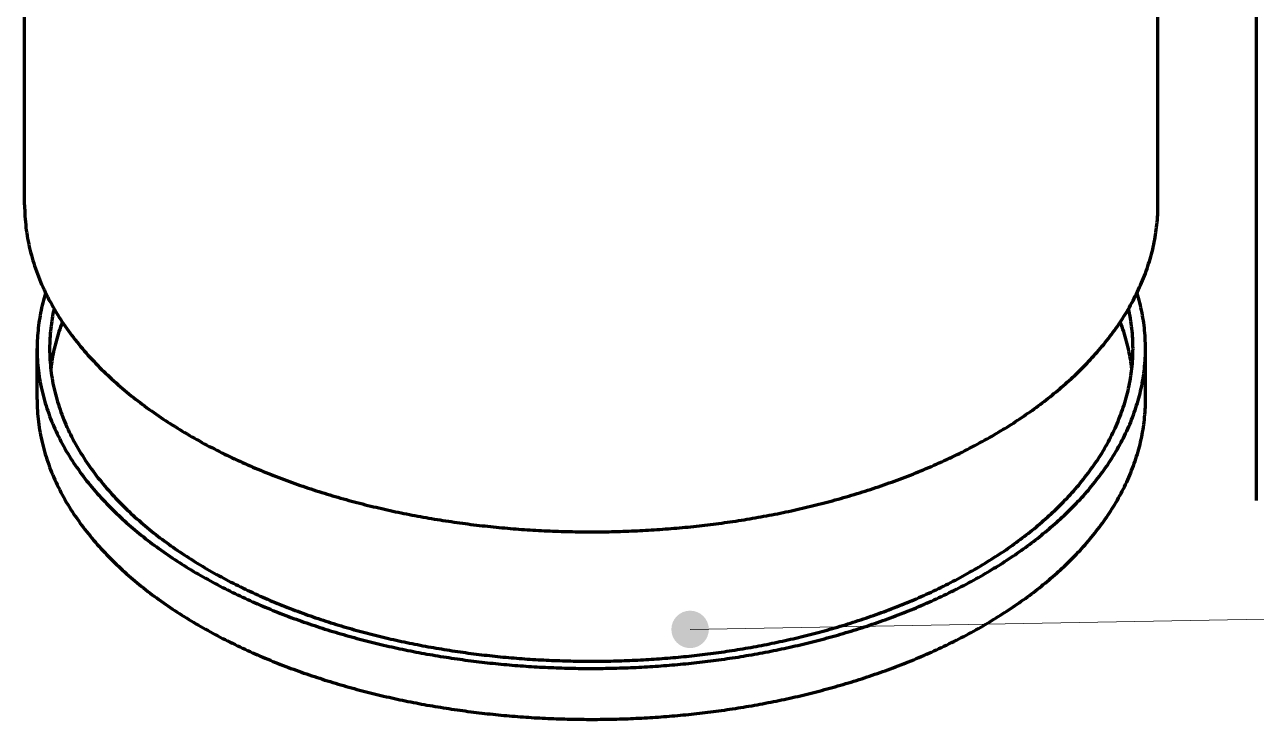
# Model space of a CAD drawing. Header units: millimetres. Extents: x 0 to 594, y 0 to 420.
# Drawn here: x 207.31 to 246.76, y 127.1 to 149.36 of the extents above; entities that cross this region are included whole.
import ezdxf

# ---------------------------------------------------------------- set-up
doc = ezdxf.new("R2010")
doc.units = ezdxf.units.MM
doc.layers.add('01-VISIBLE', color=7, linetype='CONTINUOUS', lineweight=70)
doc.layers.add('08-FINA', color=5, linetype='CONTINUOUS', lineweight=18)

msp = doc.modelspace()

# ---------------------------------------------------------------- hatches: boundary and pattern name
at = {"layer": '08-FINA'}
h = msp.add_hatch(color=7, dxfattribs=at)
h.dxf.hatch_style = 1
edge = h.paths.add_edge_path()
edge.add_arc((228.627, 129.981), 0.6, 0, 360)

# ---------------------------------------------------------------- linework, layer by layer
at = {"layer": '01-VISIBLE'}
for p, q in [((243.613, 143.586), (243.613, 222.306)), ((246.764, 134.108), (246.764, 220.15)), ((207.313, 143.586), (207.313, 159.26)), ((207.713, 137.346), (207.713, 138.979)), ((243.213, 137.346), (243.213, 138.979))]:
    msp.add_line(p, q, dxfattribs=at)
for points in [[(207.313, 143.586), (207.313, 143.496), (207.315, 143.405), (207.319, 143.315), (207.323, 143.224), (207.33, 143.134), (207.337, 143.044), (207.346, 142.953), (207.356, 142.863), (207.367, 142.774), (207.38, 142.684), (207.394, 142.594), (207.409, 142.505), (207.426, 142.416), (207.444, 142.327), (207.463, 142.239), (207.484, 142.151), (207.505, 142.063), (207.528, 141.975), (207.553, 141.888), (207.578, 141.801), (207.605, 141.714), (207.632, 141.628), (207.661, 141.542), (207.691, 141.457), (207.723, 141.372), (207.755, 141.287), (207.788, 141.203), (207.823, 141.119), (207.858, 141.036), (207.895, 140.953), (207.933, 140.871), (207.971, 140.789), (208.011, 140.707), (208.052, 140.626), (208.093, 140.546), (208.136, 140.466), (208.179, 140.387), (208.224, 140.308), (208.269, 140.229), (208.315, 140.151), (208.363, 140.074), (208.41, 139.997), (208.459, 139.921), (208.509, 139.845), (208.559, 139.77), (208.61, 139.695), (208.662, 139.621), (208.715, 139.547), (208.769, 139.474), (208.823, 139.401), (208.878, 139.329), (208.933, 139.258), (208.99, 139.187), (209.047, 139.117), (209.104, 139.047), (209.162, 138.977), (209.221, 138.908), (209.281, 138.84), (209.341, 138.772), (209.402, 138.705), (209.463, 138.639), (209.525, 138.572), (209.587, 138.507), (209.65, 138.442), (209.714, 138.377), (209.778, 138.313), (209.843, 138.25), (209.908, 138.187), (209.973, 138.124), (210.039, 138.062), (210.106, 138.001), (210.173, 137.94), (210.24, 137.879), (210.308, 137.819), (210.377, 137.76), (210.445, 137.701), (210.515, 137.643), (210.584, 137.585), (210.654, 137.527), (210.725, 137.47), (210.795, 137.414), (210.867, 137.358), (210.938, 137.302), (211.01, 137.247), (211.082, 137.193), (211.155, 137.139), (211.228, 137.085), (211.301, 137.032), (211.375, 136.979), (211.449, 136.927), (211.523, 136.875), (211.598, 136.824), (211.673, 136.773), (211.748, 136.722), (211.824, 136.672), (211.9, 136.623), (211.976, 136.574), (212.052, 136.525), (212.129, 136.477), (212.206, 136.429), (212.283, 136.382), (212.36, 136.335), (212.438, 136.288), (212.516, 136.242), (212.594, 136.196), (212.673, 136.151), (212.751, 136.106), (212.83, 136.062), (212.909, 136.018), (212.989, 135.974), (213.068, 135.931), (213.148, 135.888), (213.228, 135.846), (213.308, 135.804), (213.389, 135.762), (213.47, 135.721), (213.55, 135.68), (213.631, 135.64), (213.713, 135.6), (213.794, 135.56), (213.876, 135.521), (213.957, 135.482), (214.039, 135.443), (214.122, 135.405), (214.204, 135.367), (214.286, 135.33), (214.369, 135.293), (214.452, 135.256), (214.535, 135.22), (214.618, 135.184), (214.701, 135.148), (214.785, 135.113), (214.868, 135.078), (214.952, 135.043), (215.036, 135.009), (215.12, 134.975), (215.204, 134.942), (215.288, 134.909), (215.373, 134.876), (215.457, 134.843), (215.542, 134.811), (215.627, 134.779), (215.712, 134.748), (215.797, 134.717), (215.882, 134.686), (215.967, 134.656), (216.053, 134.626), (216.138, 134.596), (216.224, 134.566), (216.31, 134.537), (216.396, 134.509), (216.482, 134.48), (216.568, 134.452), (216.654, 134.424), (216.74, 134.397), (216.827, 134.37), (216.913, 134.343), (217, 134.316), (217.086, 134.29), (217.173, 134.264), (217.26, 134.238), (217.347, 134.213), (217.434, 134.188), (217.521, 134.164), (217.609, 134.139), (217.696, 134.115), (217.783, 134.091), (217.871, 134.068), (217.958, 134.045), (218.046, 134.022), (218.134, 134), (218.222, 133.977), (218.309, 133.955), (218.397, 133.934), (218.485, 133.913), (218.574, 133.892), (218.662, 133.871), (218.75, 133.85), (218.838, 133.83), (218.927, 133.81), (219.015, 133.791), (219.104, 133.772), (219.192, 133.753), (219.281, 133.734), (219.369, 133.715), (219.458, 133.697), (219.547, 133.68), (219.636, 133.662), (219.725, 133.645), (219.814, 133.628), (219.903, 133.611), (219.992, 133.595), (220.081, 133.579), (220.17, 133.563), (220.259, 133.547), (220.349, 133.532), (220.438, 133.517), (220.527, 133.502), (220.617, 133.488), (220.706, 133.474), (220.796, 133.46), (220.885, 133.446), (220.975, 133.433), (221.065, 133.42), (221.154, 133.407), (221.244, 133.394), (221.334, 133.382), (221.423, 133.37), (221.513, 133.358), (221.603, 133.347), (221.693, 133.336), (221.783, 133.325), (221.873, 133.314), (221.963, 133.304), (222.053, 133.294), (222.143, 133.284), (222.233, 133.275), (222.323, 133.265), (222.413, 133.256), (222.503, 133.248), (222.594, 133.239), (222.684, 133.231), (222.774, 133.223), (222.864, 133.215), (222.955, 133.208), (223.045, 133.201), (223.135, 133.194), (223.225, 133.187), (223.316, 133.181), (223.406, 133.175), (223.497, 133.169), (223.587, 133.163), (223.677, 133.158), (223.768, 133.153), (223.858, 133.148), (223.949, 133.144), (224.039, 133.14), (224.13, 133.136), (224.22, 133.132), (224.311, 133.128), (224.401, 133.125), (224.492, 133.122), (224.582, 133.12), (224.673, 133.117), (224.763, 133.115), (224.854, 133.113), (224.945, 133.112), (225.035, 133.11), (225.126, 133.109), (225.216, 133.108), (225.307, 133.108), (225.397, 133.107), (225.488, 133.107), (225.579, 133.108), (225.669, 133.108), (225.76, 133.109), (225.85, 133.11), (225.941, 133.111), (226.031, 133.112), (226.122, 133.114), (226.213, 133.116), (226.303, 133.119), (226.394, 133.121), (226.484, 133.124), (226.575, 133.127), (226.665, 133.13), (226.756, 133.134), (226.846, 133.138), (226.937, 133.142), (227.027, 133.146), (227.118, 133.151), (227.208, 133.156), (227.298, 133.161), (227.389, 133.167), (227.479, 133.172), (227.57, 133.178), (227.66, 133.184), (227.75, 133.191), (227.841, 133.198), (227.931, 133.205), (228.021, 133.212), (228.112, 133.22), (228.202, 133.227), (228.292, 133.235), (228.382, 133.244), (228.472, 133.252), (228.563, 133.261), (228.653, 133.27), (228.743, 133.28), (228.833, 133.29), (228.923, 133.3), (229.013, 133.31), (229.103, 133.32), (229.193, 133.331), (229.283, 133.342), (229.372, 133.353), (229.462, 133.365), (229.552, 133.377), (229.642, 133.389), (229.732, 133.401), (229.821, 133.414), (229.911, 133.427), (230.001, 133.44), (230.09, 133.454), (230.18, 133.467), (230.269, 133.481), (230.359, 133.496), (230.448, 133.51), (230.537, 133.525), (230.627, 133.54), (230.716, 133.556), (230.805, 133.572), (230.894, 133.588), (230.983, 133.604), (231.072, 133.62), (231.161, 133.637), (231.25, 133.654), (231.339, 133.672), (231.428, 133.689), (231.517, 133.707), (231.605, 133.726), (231.694, 133.744), (231.783, 133.763), (231.871, 133.782), (231.96, 133.802), (232.048, 133.821), (232.136, 133.841), (232.225, 133.862), (232.313, 133.882), (232.401, 133.903), (232.489, 133.924), (232.577, 133.946), (232.665, 133.968), (232.753, 133.99), (232.841, 134.012), (232.928, 134.035), (233.016, 134.058), (233.103, 134.081), (233.191, 134.105), (233.278, 134.129), (233.366, 134.153), (233.453, 134.177), (233.54, 134.202), (233.627, 134.227), (233.714, 134.253), (233.801, 134.279), (233.887, 134.305), (233.974, 134.331), (234.061, 134.358), (234.147, 134.385), (234.233, 134.412), (234.32, 134.44), (234.406, 134.468), (234.492, 134.496), (234.578, 134.525), (234.664, 134.554), (234.749, 134.583), (234.835, 134.613), (234.92, 134.642), (235.006, 134.673), (235.091, 134.703), (235.176, 134.734), (235.261, 134.766), (235.346, 134.797), (235.431, 134.829), (235.515, 134.861), (235.6, 134.894), (235.684, 134.927), (235.768, 134.96), (235.853, 134.994), (235.936, 135.028), (236.02, 135.063), (236.104, 135.097), (236.187, 135.132), (236.271, 135.168), (236.354, 135.204), (236.437, 135.24), (236.52, 135.276), (236.603, 135.313), (236.685, 135.351), (236.768, 135.388), (236.85, 135.426), (236.932, 135.465), (237.014, 135.503), (237.095, 135.543), (237.177, 135.582), (237.258, 135.622), (237.339, 135.662), (237.42, 135.703), (237.501, 135.744), (237.581, 135.785), (237.662, 135.827), (237.742, 135.87), (237.822, 135.912), (237.901, 135.955), (237.981, 135.999), (238.06, 136.043), (238.139, 136.087), (238.218, 136.131), (238.297, 136.177)], [(238.297, 136.177), (238.366, 136.217), (238.435, 136.257), (238.504, 136.298), (238.573, 136.34), (238.642, 136.381), (238.71, 136.423), (238.778, 136.466), (238.846, 136.508), (238.914, 136.551), (238.982, 136.594), (239.049, 136.638), (239.116, 136.682), (239.183, 136.726), (239.25, 136.771), (239.316, 136.816), (239.382, 136.862), (239.448, 136.907), (239.514, 136.953), (239.579, 137), (239.645, 137.047), (239.709, 137.094), (239.774, 137.141), (239.838, 137.189), (239.903, 137.238), (239.966, 137.286), (240.03, 137.335), (240.093, 137.385), (240.156, 137.435), (240.219, 137.485), (240.281, 137.535), (240.343, 137.586), (240.405, 137.638), (240.466, 137.689), (240.527, 137.741), (240.588, 137.794), (240.648, 137.847), (240.708, 137.9), (240.768, 137.954), (240.827, 138.008), (240.886, 138.062), (240.945, 138.117), (241.003, 138.173), (241.061, 138.228), (241.118, 138.284), (241.175, 138.341), (241.232, 138.398), (241.288, 138.455), (241.344, 138.513), (241.399, 138.571), (241.454, 138.63), (241.508, 138.688), (241.562, 138.748), (241.616, 138.808), (241.669, 138.868), (241.721, 138.929), (241.773, 138.99), (241.825, 139.051), (241.876, 139.113), (241.926, 139.175), (241.976, 139.238), (242.026, 139.301), (242.075, 139.365), (242.123, 139.429), (242.171, 139.494), (242.218, 139.558), (242.265, 139.624), (242.311, 139.689), (242.356, 139.756), (242.401, 139.822), (242.445, 139.889), (242.489, 139.957), (242.532, 140.024), (242.574, 140.093), (242.616, 140.161), (242.657, 140.23), (242.697, 140.3), (242.736, 140.37), (242.775, 140.44), (242.813, 140.511), (242.85, 140.582), (242.887, 140.653), (242.923, 140.725), (242.958, 140.797), (242.992, 140.87), (243.026, 140.943), (243.058, 141.016), (243.09, 141.09), (243.121, 141.164), (243.151, 141.238), (243.18, 141.313), (243.209, 141.388), (243.236, 141.463), (243.263, 141.539), (243.289, 141.615), (243.313, 141.691), (243.337, 141.768), (243.36, 141.845), (243.382, 141.922), (243.403, 141.999), (243.423, 142.077), (243.443, 142.155), (243.461, 142.233), (243.478, 142.312), (243.494, 142.39), (243.509, 142.469), (243.523, 142.548), (243.536, 142.627), (243.549, 142.707), (243.56, 142.786), (243.57, 142.866), (243.579, 142.945), (243.587, 143.025), (243.593, 143.105), (243.599, 143.185), (243.604, 143.265), (243.608, 143.346), (243.61, 143.426), (243.612, 143.506), (243.613, 143.586)], [(207.984, 140.763), (207.96, 140.684), (207.938, 140.605), (207.916, 140.525), (207.895, 140.446), (207.876, 140.366), (207.858, 140.285), (207.84, 140.205), (207.824, 140.124), (207.809, 140.043), (207.795, 139.962), (207.782, 139.881), (207.77, 139.799), (207.759, 139.718), (207.749, 139.636), (207.741, 139.554), (207.733, 139.472), (207.727, 139.39), (207.722, 139.308), (207.718, 139.226), (207.715, 139.143), (207.713, 139.061), (207.713, 138.979)], [(243.213, 138.979), (243.212, 139.061), (243.21, 139.143), (243.207, 139.226), (243.203, 139.308), (243.198, 139.39), (243.192, 139.472), (243.185, 139.554), (243.176, 139.636), (243.166, 139.718), (243.156, 139.799), (243.144, 139.881), (243.131, 139.962), (243.117, 140.043), (243.101, 140.124), (243.085, 140.205), (243.068, 140.285), (243.049, 140.366), (243.03, 140.446), (243.009, 140.525), (242.988, 140.605), (242.965, 140.684), (242.941, 140.763)], [(208.254, 140.255), (208.237, 140.177), (208.221, 140.098), (208.206, 140.019), (208.193, 139.939), (208.18, 139.86), (208.168, 139.78), (208.158, 139.701), (208.148, 139.621), (208.14, 139.541), (208.133, 139.461), (208.127, 139.38), (208.122, 139.3), (208.118, 139.22), (208.115, 139.139), (208.113, 139.059), (208.113, 138.979)], [(242.813, 138.979), (242.812, 139.059), (242.81, 139.139), (242.808, 139.22), (242.804, 139.3), (242.799, 139.38), (242.793, 139.461), (242.785, 139.541), (242.777, 139.621), (242.767, 139.701), (242.757, 139.78), (242.745, 139.86), (242.733, 139.939), (242.719, 140.019), (242.704, 140.098), (242.688, 140.177), (242.671, 140.255)], [(208.52, 139.829), (208.491, 139.752), (208.463, 139.675), (208.436, 139.598), (208.411, 139.521), (208.386, 139.443), (208.362, 139.365), (208.339, 139.286), (208.318, 139.207), (208.297, 139.128), (208.277, 139.049), (208.259, 138.97), (208.241, 138.89), (208.225, 138.81), (208.21, 138.729), (208.195, 138.649), (208.182, 138.568), (208.17, 138.487), (208.159, 138.406), (208.15, 138.325)], [(242.776, 138.325), (242.766, 138.406), (242.755, 138.487), (242.743, 138.568), (242.73, 138.649), (242.716, 138.729), (242.7, 138.81), (242.684, 138.89), (242.666, 138.97), (242.648, 139.049), (242.628, 139.128), (242.608, 139.207), (242.586, 139.286), (242.563, 139.365), (242.539, 139.443), (242.515, 139.521), (242.489, 139.598), (242.462, 139.675), (242.434, 139.752), (242.406, 139.829)], [(207.713, 138.979), (207.713, 138.89), (207.715, 138.801), (207.719, 138.713), (207.723, 138.624), (207.729, 138.536), (207.736, 138.448), (207.745, 138.36), (207.755, 138.272), (207.766, 138.184), (207.779, 138.096), (207.792, 138.009), (207.807, 137.921), (207.824, 137.834), (207.841, 137.747), (207.86, 137.661), (207.88, 137.574), (207.901, 137.488), (207.924, 137.403), (207.947, 137.317), (207.972, 137.232), (207.998, 137.148), (208.025, 137.063), (208.054, 136.979), (208.083, 136.896), (208.114, 136.813), (208.145, 136.73), (208.178, 136.648), (208.212, 136.566), (208.246, 136.484), (208.282, 136.403), (208.319, 136.323), (208.357, 136.243), (208.396, 136.163), (208.435, 136.084), (208.476, 136.005), (208.518, 135.927), (208.56, 135.849), (208.604, 135.772), (208.648, 135.695), (208.693, 135.619), (208.739, 135.544), (208.786, 135.468), (208.834, 135.394), (208.882, 135.32), (208.932, 135.246), (208.982, 135.173), (209.033, 135.1), (209.084, 135.028), (209.136, 134.957), (209.189, 134.886), (209.243, 134.816), (209.298, 134.746), (209.353, 134.676), (209.408, 134.607), (209.465, 134.539), (209.522, 134.471), (209.579, 134.404), (209.638, 134.337), (209.696, 134.271), (209.756, 134.205), (209.816, 134.14), (209.876, 134.075), (209.937, 134.011), (209.999, 133.947), (210.061, 133.884), (210.124, 133.822), (210.187, 133.76), (210.25, 133.698), (210.315, 133.637), (210.379, 133.576), (210.444, 133.516), (210.51, 133.457), (210.576, 133.397), (210.642, 133.339), (210.709, 133.281), (210.776, 133.223), (210.844, 133.166), (210.912, 133.109), (210.981, 133.053), (211.049, 132.997), (211.119, 132.942), (211.188, 132.887), (211.258, 132.833), (211.329, 132.779), (211.399, 132.726), (211.47, 132.673), (211.542, 132.621), (211.613, 132.569), (211.686, 132.517), (211.758, 132.466), (211.831, 132.415), (211.904, 132.365), (211.977, 132.315), (212.05, 132.266), (212.124, 132.217), (212.198, 132.169), (212.273, 132.121), (212.348, 132.073), (212.423, 132.026), (212.498, 131.979), (212.573, 131.933), (212.649, 131.887), (212.725, 131.841), (212.801, 131.796), (212.878, 131.752), (212.955, 131.707), (213.031, 131.664), (213.109, 131.62), (213.186, 131.577), (213.264, 131.534), (213.342, 131.492), (213.42, 131.45), (213.498, 131.409), (213.576, 131.368), (213.655, 131.327), (213.734, 131.287), (213.813, 131.247), (213.892, 131.207), (213.972, 131.168), (214.051, 131.129), (214.131, 131.091), (214.211, 131.053), (214.291, 131.015), (214.372, 130.978), (214.452, 130.941), (214.533, 130.904), (214.613, 130.868), (214.694, 130.832), (214.776, 130.796), (214.857, 130.761), (214.938, 130.726), (215.02, 130.692), (215.102, 130.658), (215.184, 130.624), (215.266, 130.59), (215.348, 130.557), (215.43, 130.525), (215.513, 130.492), (215.595, 130.46), (215.678, 130.428), (215.761, 130.397), (215.844, 130.366), (215.927, 130.335), (216.01, 130.305), (216.093, 130.275), (216.177, 130.245), (216.26, 130.215), (216.344, 130.186), (216.428, 130.158), (216.511, 130.129), (216.595, 130.101), (216.68, 130.073), (216.764, 130.046), (216.848, 130.018), (216.932, 129.992), (217.017, 129.965), (217.102, 129.939), (217.186, 129.913), (217.271, 129.887), (217.356, 129.862), (217.441, 129.837), (217.526, 129.812), (217.611, 129.788), (217.696, 129.764), (217.782, 129.74), (217.867, 129.716), (217.953, 129.693), (218.038, 129.67), (218.124, 129.648), (218.209, 129.625), (218.295, 129.603), (218.381, 129.581), (218.467, 129.56), (218.553, 129.539), (218.639, 129.518), (218.725, 129.497), (218.812, 129.477), (218.898, 129.457), (218.984, 129.438), (219.071, 129.418), (219.157, 129.399), (219.244, 129.38), (219.33, 129.362), (219.417, 129.343), (219.504, 129.325), (219.591, 129.308), (219.677, 129.29), (219.764, 129.273), (219.851, 129.256), (219.938, 129.24), (220.025, 129.223), (220.112, 129.207), (220.2, 129.191), (220.287, 129.176), (220.374, 129.161), (220.461, 129.146), (220.549, 129.131), (220.636, 129.117), (220.724, 129.103), (220.811, 129.089), (220.899, 129.075), (220.986, 129.062), (221.074, 129.049), (221.161, 129.036), (221.249, 129.023), (221.337, 129.011), (221.425, 128.999), (221.512, 128.988), (221.6, 128.976), (221.688, 128.965), (221.776, 128.954), (221.864, 128.943), (221.952, 128.933), (222.04, 128.923), (222.128, 128.913), (222.216, 128.903), (222.304, 128.894), (222.392, 128.885), (222.48, 128.876), (222.569, 128.868), (222.657, 128.859), (222.745, 128.851), (222.833, 128.844), (222.922, 128.836), (223.01, 128.829), (223.098, 128.822), (223.186, 128.815), (223.275, 128.809), (223.363, 128.803), (223.452, 128.797), (223.54, 128.791), (223.628, 128.785), (223.717, 128.78), (223.805, 128.775), (223.894, 128.771), (223.982, 128.766), (224.071, 128.762), (224.159, 128.758), (224.248, 128.755), (224.336, 128.751), (224.425, 128.748), (224.513, 128.745), (224.602, 128.743), (224.69, 128.74), (224.779, 128.738), (224.867, 128.736), (224.956, 128.735), (225.045, 128.733), (225.133, 128.732), (225.222, 128.732), (225.31, 128.731), (225.399, 128.731), (225.487, 128.731), (225.576, 128.731), (225.665, 128.731), (225.753, 128.732), (225.842, 128.733), (225.93, 128.734), (226.019, 128.736), (226.107, 128.737), (226.196, 128.739), (226.285, 128.742), (226.373, 128.744), (226.462, 128.747), (226.55, 128.75), (226.639, 128.753), (226.727, 128.757), (226.816, 128.76), (226.904, 128.764), (226.993, 128.769), (227.081, 128.773), (227.17, 128.778), (227.258, 128.783), (227.346, 128.788), (227.435, 128.794), (227.523, 128.8), (227.612, 128.806), (227.7, 128.812), (227.788, 128.819), (227.877, 128.826), (227.965, 128.833), (228.053, 128.84), (228.141, 128.848), (228.23, 128.856), (228.318, 128.864), (228.406, 128.872), (228.494, 128.881), (228.582, 128.89), (228.67, 128.899), (228.758, 128.909), (228.847, 128.919), (228.935, 128.929), (229.023, 128.939), (229.11, 128.949), (229.198, 128.96), (229.286, 128.971), (229.374, 128.983), (229.462, 128.994), (229.55, 129.006), (229.637, 129.018), (229.725, 129.03), (229.813, 129.043), (229.901, 129.056), (229.988, 129.069), (230.076, 129.083), (230.163, 129.096), (230.251, 129.11), (230.338, 129.125), (230.425, 129.139), (230.513, 129.154), (230.6, 129.169), (230.687, 129.185), (230.774, 129.2), (230.862, 129.216), (230.949, 129.232), (231.036, 129.249), (231.123, 129.266), (231.21, 129.283), (231.297, 129.3), (231.383, 129.317), (231.47, 129.335), (231.557, 129.354), (231.643, 129.372), (231.73, 129.391), (231.817, 129.41), (231.903, 129.429), (231.989, 129.449), (232.076, 129.468), (232.162, 129.489), (232.248, 129.509), (232.334, 129.53), (232.42, 129.551), (232.506, 129.572), (232.592, 129.594), (232.678, 129.615), (232.764, 129.638), (232.849, 129.66), (232.935, 129.683), (233.021, 129.706), (233.106, 129.729), (233.191, 129.753), (233.277, 129.777), (233.362, 129.801), (233.447, 129.826), (233.532, 129.851), (233.617, 129.876), (233.702, 129.901), (233.786, 129.927), (233.871, 129.953), (233.956, 129.98), (234.04, 130.007), (234.124, 130.034), (234.209, 130.061), (234.293, 130.089), (234.377, 130.117), (234.461, 130.145), (234.545, 130.174), (234.628, 130.203), (234.712, 130.232), (234.795, 130.261), (234.879, 130.291), (234.962, 130.322), (235.045, 130.352), (235.128, 130.383), (235.211, 130.414), (235.294, 130.446), (235.376, 130.478), (235.459, 130.51), (235.541, 130.543), (235.624, 130.576), (235.706, 130.609), (235.788, 130.643), (235.869, 130.677), (235.951, 130.711), (236.033, 130.746), (236.114, 130.781), (236.195, 130.816), (236.276, 130.852), (236.357, 130.888), (236.438, 130.924), (236.518, 130.961), (236.599, 130.998), (236.679, 131.036), (236.759, 131.074), (236.839, 131.112), (236.919, 131.151), (236.998, 131.19), (237.077, 131.229), (237.157, 131.269), (237.236, 131.309), (237.314, 131.35), (237.393, 131.391), (237.471, 131.432), (237.549, 131.474), (237.627, 131.516), (237.705, 131.558), (237.783, 131.601), (237.86, 131.644), (237.937, 131.688), (238.014, 131.732)], [(208.113, 138.979), (208.113, 138.892), (208.115, 138.805), (208.118, 138.719), (208.123, 138.632), (208.129, 138.546), (208.136, 138.46), (208.144, 138.374), (208.154, 138.288), (208.165, 138.202), (208.177, 138.116), (208.191, 138.03), (208.205, 137.945), (208.221, 137.86), (208.238, 137.775), (208.257, 137.69), (208.276, 137.606), (208.297, 137.522), (208.319, 137.438), (208.342, 137.355), (208.366, 137.272), (208.392, 137.189), (208.418, 137.107), (208.446, 137.025), (208.475, 136.943), (208.505, 136.862), (208.535, 136.781), (208.567, 136.7), (208.6, 136.62), (208.634, 136.541), (208.669, 136.461), (208.705, 136.383), (208.742, 136.304), (208.78, 136.226), (208.819, 136.149), (208.859, 136.072), (208.9, 135.996), (208.941, 135.92), (208.984, 135.844), (209.027, 135.769), (209.071, 135.695), (209.116, 135.621), (209.162, 135.548), (209.209, 135.475), (209.256, 135.402), (209.304, 135.33), (209.353, 135.259), (209.403, 135.188), (209.453, 135.117), (209.504, 135.048), (209.556, 134.978), (209.609, 134.909), (209.662, 134.841), (209.716, 134.773), (209.77, 134.706), (209.825, 134.639), (209.881, 134.573), (209.937, 134.507), (209.994, 134.442), (210.052, 134.377), (210.11, 134.313), (210.168, 134.249), (210.227, 134.186), (210.287, 134.123), (210.347, 134.061), (210.408, 133.999), (210.469, 133.938), (210.531, 133.877), (210.593, 133.817), (210.656, 133.757), (210.719, 133.698), (210.783, 133.639), (210.847, 133.581), (210.911, 133.523), (210.976, 133.466), (211.042, 133.409), (211.107, 133.353), (211.173, 133.297), (211.24, 133.242), (211.307, 133.187), (211.374, 133.132), (211.442, 133.078), (211.51, 133.025), (211.578, 132.972), (211.647, 132.919), (211.716, 132.867), (211.786, 132.815), (211.855, 132.764), (211.926, 132.713), (211.996, 132.663), (212.067, 132.613), (212.138, 132.563), (212.209, 132.514), (212.281, 132.465), (212.353, 132.417), (212.425, 132.369), (212.497, 132.322), (212.57, 132.275), (212.643, 132.229), (212.716, 132.183), (212.79, 132.137), (212.864, 132.092), (212.938, 132.047), (213.012, 132.002), (213.087, 131.958), (213.161, 131.915), (213.236, 131.871), (213.312, 131.828), (213.387, 131.786), (213.463, 131.744), (213.539, 131.702), (213.615, 131.661), (213.691, 131.62), (213.767, 131.579), (213.844, 131.539), (213.921, 131.499), (213.998, 131.46), (214.075, 131.421), (214.153, 131.382), (214.231, 131.344), (214.308, 131.306), (214.386, 131.268), (214.465, 131.231), (214.543, 131.194), (214.621, 131.158), (214.7, 131.122), (214.779, 131.086), (214.858, 131.05), (214.937, 131.015), (215.016, 130.981), (215.096, 130.946), (215.176, 130.912), (215.255, 130.878), (215.335, 130.845), (215.415, 130.812), (215.495, 130.779), (215.576, 130.747), (215.656, 130.715), (215.737, 130.683), (215.817, 130.652), (215.898, 130.621), (215.979, 130.59), (216.06, 130.56), (216.142, 130.53), (216.223, 130.5), (216.304, 130.471), (216.386, 130.442), (216.468, 130.413), (216.549, 130.384), (216.631, 130.356), (216.713, 130.329), (216.795, 130.301), (216.877, 130.274), (216.96, 130.247), (217.042, 130.22), (217.125, 130.194), (217.207, 130.168), (217.29, 130.142), (217.373, 130.117), (217.456, 130.092), (217.539, 130.067), (217.622, 130.043), (217.705, 130.019), (217.788, 129.995), (217.871, 129.971), (217.955, 129.948), (218.038, 129.925), (218.122, 129.902), (218.205, 129.88), (218.289, 129.858), (218.373, 129.836), (218.457, 129.814), (218.541, 129.793), (218.625, 129.772), (218.709, 129.752), (218.793, 129.731), (218.877, 129.711), (218.962, 129.691), (219.046, 129.672), (219.13, 129.653), (219.215, 129.634), (219.299, 129.615), (219.384, 129.596), (219.469, 129.578), (219.553, 129.56), (219.638, 129.543), (219.723, 129.526), (219.808, 129.509), (219.893, 129.492), (219.978, 129.475), (220.063, 129.459), (220.148, 129.443), (220.233, 129.427), (220.318, 129.412), (220.403, 129.397), (220.489, 129.382), (220.574, 129.367), (220.66, 129.353), (220.745, 129.339), (220.83, 129.325), (220.916, 129.312), (221.002, 129.298), (221.087, 129.285), (221.173, 129.273), (221.258, 129.26), (221.344, 129.248), (221.43, 129.236), (221.516, 129.224), (221.602, 129.213), (221.687, 129.202), (221.773, 129.191), (221.859, 129.18), (221.945, 129.17), (222.031, 129.159), (222.117, 129.15), (222.203, 129.14), (222.289, 129.13), (222.375, 129.121), (222.462, 129.113), (222.548, 129.104), (222.634, 129.096), (222.72, 129.087), (222.806, 129.08), (222.893, 129.072), (222.979, 129.065), (223.065, 129.058), (223.151, 129.051), (223.238, 129.044), (223.324, 129.038), (223.41, 129.032), (223.497, 129.026), (223.583, 129.02), (223.67, 129.015), (223.756, 129.01), (223.843, 129.005), (223.929, 129.001), (224.016, 128.996), (224.102, 128.992), (224.188, 128.989), (224.275, 128.985), (224.362, 128.982), (224.448, 128.979), (224.535, 128.976), (224.621, 128.973), (224.708, 128.971), (224.794, 128.969), (224.881, 128.967), (224.967, 128.966), (225.054, 128.964), (225.141, 128.963), (225.227, 128.962), (225.314, 128.962), (225.4, 128.962), (225.487, 128.962), (225.573, 128.962), (225.66, 128.962), (225.747, 128.963), (225.833, 128.964), (225.92, 128.965), (226.006, 128.966), (226.093, 128.968), (226.179, 128.97), (226.266, 128.972), (226.353, 128.975), (226.439, 128.977), (226.526, 128.98), (226.612, 128.984), (226.699, 128.987), (226.785, 128.991), (226.872, 128.995), (226.958, 128.999), (227.045, 129.003), (227.131, 129.008), (227.218, 129.013), (227.304, 129.018), (227.39, 129.024), (227.477, 129.029), (227.563, 129.035), (227.65, 129.041), (227.736, 129.048), (227.822, 129.055), (227.909, 129.062), (227.995, 129.069), (228.081, 129.076), (228.167, 129.084), (228.254, 129.092), (228.34, 129.1), (228.426, 129.109), (228.512, 129.117), (228.598, 129.126), (228.684, 129.136), (228.77, 129.145), (228.856, 129.155), (228.942, 129.165), (229.028, 129.175), (229.114, 129.186), (229.2, 129.197), (229.286, 129.208), (229.372, 129.219), (229.458, 129.231), (229.543, 129.243), (229.629, 129.255), (229.715, 129.267), (229.8, 129.28), (229.886, 129.293), (229.972, 129.306), (230.057, 129.319), (230.143, 129.333), (230.228, 129.347), (230.314, 129.361), (230.399, 129.376), (230.484, 129.39), (230.57, 129.405), (230.655, 129.421), (230.74, 129.436), (230.825, 129.452), (230.91, 129.468), (230.995, 129.484), (231.08, 129.501), (231.165, 129.518), (231.25, 129.535), (231.335, 129.553), (231.419, 129.57), (231.504, 129.588), (231.589, 129.607), (231.673, 129.625), (231.758, 129.644), (231.842, 129.663), (231.927, 129.683), (232.011, 129.702), (232.095, 129.722), (232.179, 129.743), (232.264, 129.763), (232.348, 129.784), (232.432, 129.805), (232.515, 129.826), (232.599, 129.848), (232.683, 129.87), (232.767, 129.892), (232.85, 129.915), (232.934, 129.938), (233.017, 129.961), (233.101, 129.984), (233.184, 130.008), (233.267, 130.032), (233.35, 130.056), (233.433, 130.081), (233.516, 130.106), (233.599, 130.131), (233.682, 130.157), (233.764, 130.183), (233.847, 130.209), (233.929, 130.235), (234.012, 130.262), (234.094, 130.289), (234.176, 130.316), (234.258, 130.344), (234.34, 130.372), (234.422, 130.4), (234.504, 130.429), (234.585, 130.458), (234.667, 130.487), (234.748, 130.517), (234.829, 130.547), (234.91, 130.577), (234.991, 130.607), (235.072, 130.638), (235.153, 130.67), (235.234, 130.701), (235.314, 130.733), (235.395, 130.765), (235.475, 130.798), (235.555, 130.831), (235.635, 130.864), (235.715, 130.897), (235.794, 130.931), (235.874, 130.965), (235.953, 131), (236.032, 131.035), (236.112, 131.07), (236.19, 131.106), (236.269, 131.142), (236.348, 131.178), (236.426, 131.215), (236.504, 131.252), (236.583, 131.289), (236.66, 131.327), (236.738, 131.365), (236.816, 131.404), (236.893, 131.443), (236.97, 131.482), (237.047, 131.522), (237.124, 131.562), (237.201, 131.602), (237.277, 131.643), (237.353, 131.684), (237.429, 131.725), (237.505, 131.767), (237.58, 131.81), (237.656, 131.852), (237.731, 131.895)], [(237.731, 131.895), (237.8, 131.936), (237.869, 131.976), (237.938, 132.017), (238.007, 132.058), (238.075, 132.1), (238.143, 132.142), (238.211, 132.184), (238.279, 132.227), (238.347, 132.27), (238.414, 132.313), (238.481, 132.357), (238.548, 132.401), (238.615, 132.445), (238.681, 132.49), (238.747, 132.535), (238.813, 132.581), (238.879, 132.627), (238.944, 132.673), (239.009, 132.72), (239.074, 132.767), (239.138, 132.814), (239.203, 132.862), (239.267, 132.91), (239.33, 132.959), (239.394, 133.008), (239.457, 133.057), (239.519, 133.107), (239.582, 133.157), (239.644, 133.208), (239.706, 133.259), (239.767, 133.31), (239.828, 133.362), (239.889, 133.414), (239.95, 133.466), (240.01, 133.519), (240.069, 133.573), (240.129, 133.627), (240.188, 133.681), (240.246, 133.735), (240.304, 133.79), (240.362, 133.846), (240.419, 133.902), (240.476, 133.958), (240.533, 134.015), (240.589, 134.072), (240.644, 134.13), (240.7, 134.188), (240.754, 134.246), (240.809, 134.305), (240.862, 134.364), (240.916, 134.424), (240.968, 134.484), (241.021, 134.545), (241.073, 134.606), (241.124, 134.668), (241.175, 134.73), (241.225, 134.792), (241.274, 134.855), (241.323, 134.918), (241.372, 134.982), (241.42, 135.046), (241.467, 135.111), (241.514, 135.176), (241.56, 135.241), (241.605, 135.307), (241.65, 135.374), (241.694, 135.44), (241.738, 135.508), (241.781, 135.575), (241.823, 135.643), (241.864, 135.712), (241.905, 135.781), (241.945, 135.85), (241.984, 135.92), (242.023, 135.99), (242.06, 136.061), (242.097, 136.132), (242.134, 136.203), (242.169, 136.275), (242.203, 136.348), (242.237, 136.42), (242.27, 136.493), (242.302, 136.567), (242.333, 136.64), (242.364, 136.714), (242.393, 136.789), (242.422, 136.864), (242.449, 136.939), (242.476, 137.014), (242.502, 137.09), (242.526, 137.166), (242.55, 137.243), (242.573, 137.32), (242.595, 137.397), (242.616, 137.474), (242.636, 137.552), (242.655, 137.629), (242.672, 137.707), (242.689, 137.786), (242.705, 137.864), (242.72, 137.943), (242.733, 138.022), (242.746, 138.101), (242.757, 138.18), (242.768, 138.26), (242.777, 138.339), (242.786, 138.419), (242.793, 138.499), (242.799, 138.578), (242.804, 138.658), (242.808, 138.738), (242.81, 138.818), (242.812, 138.898), (242.813, 138.979)], [(238.014, 131.732), (238.083, 131.773), (238.153, 131.813), (238.222, 131.854), (238.291, 131.896), (238.36, 131.938), (238.429, 131.98), (238.497, 132.022), (238.565, 132.065), (238.633, 132.108), (238.701, 132.152), (238.768, 132.196), (238.836, 132.24), (238.903, 132.285), (238.969, 132.33), (239.036, 132.375), (239.102, 132.421), (239.168, 132.467), (239.234, 132.513), (239.3, 132.56), (239.365, 132.607), (239.43, 132.655), (239.495, 132.702), (239.559, 132.751), (239.623, 132.799), (239.687, 132.849), (239.75, 132.898), (239.814, 132.948), (239.877, 132.998), (239.939, 133.049), (240.002, 133.1), (240.063, 133.151), (240.125, 133.203), (240.186, 133.255), (240.247, 133.308), (240.308, 133.361), (240.368, 133.414), (240.428, 133.468), (240.488, 133.522), (240.547, 133.577), (240.605, 133.632), (240.664, 133.687), (240.722, 133.743), (240.779, 133.8), (240.836, 133.856), (240.893, 133.914), (240.949, 133.971), (241.005, 134.029), (241.061, 134.088), (241.116, 134.146), (241.17, 134.206), (241.224, 134.265), (241.278, 134.326), (241.331, 134.386), (241.383, 134.447), (241.435, 134.509), (241.487, 134.571), (241.538, 134.633), (241.588, 134.696), (241.638, 134.759), (241.687, 134.822), (241.736, 134.886), (241.784, 134.951), (241.832, 135.016), (241.879, 135.081), (241.925, 135.147), (241.971, 135.213), (242.016, 135.28), (242.061, 135.347), (242.105, 135.415), (242.148, 135.483), (242.19, 135.551), (242.232, 135.62), (242.273, 135.689), (242.314, 135.759), (242.353, 135.829), (242.392, 135.899), (242.43, 135.97), (242.468, 136.041), (242.505, 136.113), (242.54, 136.185), (242.575, 136.258), (242.61, 136.33), (242.643, 136.404), (242.676, 136.477), (242.708, 136.551), (242.738, 136.626), (242.768, 136.7), (242.798, 136.775), (242.826, 136.851), (242.853, 136.927), (242.88, 137.003), (242.905, 137.079), (242.93, 137.156), (242.953, 137.233), (242.976, 137.31), (242.997, 137.387), (243.018, 137.465), (243.038, 137.543), (243.056, 137.622), (243.074, 137.7), (243.091, 137.779), (243.106, 137.858), (243.121, 137.937), (243.134, 138.017), (243.147, 138.096), (243.158, 138.176), (243.168, 138.256), (243.178, 138.336), (243.186, 138.416), (243.193, 138.496), (243.199, 138.576), (243.204, 138.657), (243.208, 138.737), (243.21, 138.818), (243.212, 138.898), (243.213, 138.979)], [(207.713, 137.346), (207.713, 137.257), (207.715, 137.168), (207.719, 137.08), (207.723, 136.991), (207.729, 136.903), (207.736, 136.815), (207.745, 136.727), (207.755, 136.639), (207.766, 136.551), (207.779, 136.463), (207.792, 136.376), (207.807, 136.288), (207.824, 136.201), (207.841, 136.114), (207.86, 136.028), (207.88, 135.941), (207.901, 135.855), (207.924, 135.77), (207.947, 135.684), (207.972, 135.599), (207.998, 135.515), (208.025, 135.43), (208.054, 135.346), (208.083, 135.263), (208.114, 135.18), (208.145, 135.097), (208.178, 135.015), (208.212, 134.933), (208.246, 134.851), (208.282, 134.77), (208.319, 134.69), (208.357, 134.61), (208.396, 134.53), (208.435, 134.451), (208.476, 134.372), (208.518, 134.294), (208.56, 134.216), (208.604, 134.139), (208.648, 134.062), (208.693, 133.986), (208.739, 133.911), (208.786, 133.835), (208.834, 133.761), (208.882, 133.687), (208.932, 133.613), (208.982, 133.54), (209.033, 133.467), (209.084, 133.395), (209.136, 133.324), (209.189, 133.253), (209.243, 133.183), (209.298, 133.113), (209.353, 133.043), (209.408, 132.974), (209.465, 132.906), (209.522, 132.838), (209.579, 132.771), (209.638, 132.704), (209.696, 132.638), (209.756, 132.572), (209.816, 132.507), (209.876, 132.442), (209.937, 132.378), (209.999, 132.314), (210.061, 132.251), (210.124, 132.189), (210.187, 132.127), (210.25, 132.065), (210.315, 132.004), (210.379, 131.943), (210.444, 131.883), (210.51, 131.824), (210.576, 131.764), (210.642, 131.706), (210.709, 131.648), (210.776, 131.59), (210.844, 131.533), (210.912, 131.476), (210.981, 131.42), (211.049, 131.364), (211.119, 131.309), (211.188, 131.254), (211.258, 131.2), (211.329, 131.146), (211.399, 131.093), (211.47, 131.04), (211.542, 130.988), (211.613, 130.936), (211.686, 130.884), (211.758, 130.833), (211.831, 130.782), (211.904, 130.732), (211.977, 130.682), (212.05, 130.633), (212.124, 130.584), (212.198, 130.536), (212.273, 130.488), (212.348, 130.44), (212.423, 130.393), (212.498, 130.346), (212.573, 130.3), (212.649, 130.254), (212.725, 130.208), (212.801, 130.163), (212.878, 130.119), (212.955, 130.074), (213.031, 130.031), (213.109, 129.987), (213.186, 129.944), (213.264, 129.901), (213.342, 129.859), (213.42, 129.817), (213.498, 129.776), (213.576, 129.735), (213.655, 129.694), (213.734, 129.654), (213.813, 129.614), (213.892, 129.574), (213.972, 129.535), (214.051, 129.496), (214.131, 129.458), (214.211, 129.42), (214.291, 129.382), (214.372, 129.345), (214.452, 129.308), (214.533, 129.271), (214.613, 129.235), (214.694, 129.199), (214.776, 129.163), (214.857, 129.128), (214.938, 129.093), (215.02, 129.059), (215.102, 129.025), (215.184, 128.991), (215.266, 128.957), (215.348, 128.924), (215.43, 128.892), (215.513, 128.859), (215.595, 128.827), (215.678, 128.795), (215.761, 128.764), (215.844, 128.733), (215.927, 128.702), (216.01, 128.672), (216.093, 128.642), (216.177, 128.612), (216.26, 128.582), (216.344, 128.553), (216.428, 128.525), (216.511, 128.496), (216.595, 128.468), (216.68, 128.44), (216.764, 128.413), (216.848, 128.385), (216.932, 128.359), (217.017, 128.332), (217.102, 128.306), (217.186, 128.28), (217.271, 128.254), (217.356, 128.229), (217.441, 128.204), (217.526, 128.179), (217.611, 128.155), (217.696, 128.131), (217.782, 128.107), (217.867, 128.083), (217.953, 128.06), (218.038, 128.037), (218.124, 128.015), (218.209, 127.992), (218.295, 127.97), (218.381, 127.948), (218.467, 127.927), (218.553, 127.906), (218.639, 127.885), (218.725, 127.864), (218.812, 127.844), (218.898, 127.824), (218.984, 127.805), (219.071, 127.785), (219.157, 127.766), (219.244, 127.747), (219.33, 127.729), (219.417, 127.71), (219.504, 127.692), (219.591, 127.675), (219.677, 127.657), (219.764, 127.64), (219.851, 127.623), (219.938, 127.607), (220.025, 127.59), (220.112, 127.574), (220.2, 127.558), (220.287, 127.543), (220.374, 127.528), (220.461, 127.513), (220.549, 127.498), (220.636, 127.484), (220.724, 127.47), (220.811, 127.456), (220.899, 127.442), (220.986, 127.429), (221.074, 127.416), (221.161, 127.403), (221.249, 127.39), (221.337, 127.378), (221.425, 127.366), (221.512, 127.355), (221.6, 127.343), (221.688, 127.332), (221.776, 127.321), (221.864, 127.31), (221.952, 127.3), (222.04, 127.29), (222.128, 127.28), (222.216, 127.27), (222.304, 127.261), (222.392, 127.252), (222.48, 127.243), (222.569, 127.235), (222.657, 127.226), (222.745, 127.218), (222.833, 127.211), (222.922, 127.203), (223.01, 127.196), (223.098, 127.189), (223.186, 127.182), (223.275, 127.176), (223.363, 127.17), (223.452, 127.164), (223.54, 127.158), (223.628, 127.152), (223.717, 127.147), (223.805, 127.142), (223.894, 127.138), (223.982, 127.133), (224.071, 127.129), (224.159, 127.125), (224.248, 127.122), (224.336, 127.118), (224.425, 127.115), (224.513, 127.112), (224.602, 127.11), (224.69, 127.107), (224.779, 127.105), (224.867, 127.103), (224.956, 127.102), (225.045, 127.1), (225.133, 127.099), (225.222, 127.099), (225.31, 127.098), (225.399, 127.098), (225.487, 127.098), (225.576, 127.098), (225.665, 127.098), (225.753, 127.099), (225.842, 127.1), (225.93, 127.101), (226.019, 127.103), (226.107, 127.104), (226.196, 127.106), (226.285, 127.109), (226.373, 127.111), (226.462, 127.114), (226.55, 127.117), (226.639, 127.12), (226.727, 127.124), (226.816, 127.127), (226.904, 127.131), (226.993, 127.136), (227.081, 127.14), (227.17, 127.145), (227.258, 127.15), (227.346, 127.155), (227.435, 127.161), (227.523, 127.167), (227.612, 127.173), (227.7, 127.179), (227.788, 127.186), (227.877, 127.193), (227.965, 127.2), (228.053, 127.207), (228.141, 127.215), (228.23, 127.223), (228.318, 127.231), (228.406, 127.239), (228.494, 127.248), (228.582, 127.257), (228.67, 127.266), (228.758, 127.276), (228.847, 127.286), (228.935, 127.296), (229.023, 127.306), (229.11, 127.316), (229.198, 127.327), (229.286, 127.338), (229.374, 127.35), (229.462, 127.361), (229.55, 127.373), (229.637, 127.385), (229.725, 127.397), (229.813, 127.41), (229.901, 127.423), (229.988, 127.436), (230.076, 127.45), (230.163, 127.463), (230.251, 127.477), (230.338, 127.492), (230.425, 127.506), (230.513, 127.521), (230.6, 127.536), (230.687, 127.552), (230.774, 127.567), (230.862, 127.583), (230.949, 127.599), (231.036, 127.616), (231.123, 127.633), (231.21, 127.65), (231.297, 127.667), (231.383, 127.685), (231.47, 127.702), (231.557, 127.721), (231.643, 127.739), (231.73, 127.758), (231.817, 127.777), (231.903, 127.796), (231.989, 127.816), (232.076, 127.835), (232.162, 127.856), (232.248, 127.876), (232.334, 127.897), (232.42, 127.918), (232.506, 127.939), (232.592, 127.961), (232.678, 127.983), (232.764, 128.005), (232.849, 128.027), (232.935, 128.05), (233.021, 128.073), (233.106, 128.096), (233.191, 128.12), (233.277, 128.144), (233.362, 128.168), (233.447, 128.193), (233.532, 128.218), (233.617, 128.243), (233.702, 128.268), (233.786, 128.294), (233.871, 128.32), (233.956, 128.347), (234.04, 128.374), (234.124, 128.401), (234.209, 128.428), (234.293, 128.456), (234.377, 128.484), (234.461, 128.512), (234.545, 128.541), (234.628, 128.57), (234.712, 128.599), (234.795, 128.629), (234.879, 128.658), (234.962, 128.689), (235.045, 128.719), (235.128, 128.75), (235.211, 128.781), (235.294, 128.813), (235.376, 128.845), (235.459, 128.877), (235.541, 128.91), (235.624, 128.943), (235.706, 128.976), (235.788, 129.01), (235.869, 129.044), (235.951, 129.078), (236.033, 129.113), (236.114, 129.148), (236.195, 129.183), (236.276, 129.219), (236.357, 129.255), (236.438, 129.291), (236.518, 129.328), (236.599, 129.365), (236.679, 129.403), (236.759, 129.441), (236.839, 129.479), (236.919, 129.518), (236.998, 129.557), (237.077, 129.596), (237.157, 129.636), (237.236, 129.676), (237.314, 129.717), (237.393, 129.758), (237.471, 129.799), (237.549, 129.841), (237.627, 129.883), (237.705, 129.925), (237.783, 129.968), (237.86, 130.011), (237.937, 130.055), (238.014, 130.099)], [(238.014, 130.099), (238.083, 130.14), (238.153, 130.18), (238.222, 130.221), (238.291, 130.263), (238.36, 130.305), (238.429, 130.347), (238.497, 130.389), (238.565, 130.432), (238.633, 130.475), (238.701, 130.519), (238.768, 130.563), (238.836, 130.607), (238.903, 130.652), (238.969, 130.697), (239.036, 130.742), (239.102, 130.788), (239.168, 130.834), (239.234, 130.88), (239.3, 130.927), (239.365, 130.974), (239.43, 131.022), (239.495, 131.069), (239.559, 131.118), (239.623, 131.166), (239.687, 131.216), (239.75, 131.265), (239.814, 131.315), (239.877, 131.365), (239.939, 131.416), (240.002, 131.467), (240.063, 131.518), (240.125, 131.57), (240.186, 131.622), (240.247, 131.675), (240.308, 131.728), (240.368, 131.781), (240.428, 131.835), (240.488, 131.889), (240.547, 131.944), (240.605, 131.999), (240.664, 132.054), (240.722, 132.11), (240.779, 132.167), (240.836, 132.223), (240.893, 132.281), (240.949, 132.338), (241.005, 132.396), (241.061, 132.455), (241.116, 132.513), (241.17, 132.573), (241.224, 132.632), (241.278, 132.693), (241.331, 132.753), (241.383, 132.814), (241.435, 132.876), (241.487, 132.938), (241.538, 133), (241.588, 133.063), (241.638, 133.126), (241.687, 133.189), (241.736, 133.253), (241.784, 133.318), (241.832, 133.383), (241.879, 133.448), (241.925, 133.514), (241.971, 133.58), (242.016, 133.647), (242.061, 133.714), (242.105, 133.782), (242.148, 133.85), (242.19, 133.918), (242.232, 133.987), (242.273, 134.056), (242.314, 134.126), (242.353, 134.196), (242.392, 134.266), (242.43, 134.337), (242.468, 134.408), (242.505, 134.48), (242.54, 134.552), (242.575, 134.625), (242.61, 134.697), (242.643, 134.771), (242.676, 134.844), (242.708, 134.918), (242.738, 134.993), (242.768, 135.067), (242.798, 135.142), (242.826, 135.218), (242.853, 135.294), (242.88, 135.37), (242.905, 135.446), (242.93, 135.523), (242.953, 135.6), (242.976, 135.677), (242.997, 135.754), (243.018, 135.832), (243.038, 135.91), (243.056, 135.989), (243.074, 136.067), (243.091, 136.146), (243.106, 136.225), (243.121, 136.304), (243.134, 136.384), (243.147, 136.463), (243.158, 136.543), (243.168, 136.623), (243.178, 136.703), (243.186, 136.783), (243.193, 136.863), (243.199, 136.943), (243.204, 137.024), (243.208, 137.104), (243.21, 137.185), (243.212, 137.265), (243.213, 137.346)]]:
    msp.add_lwpolyline(points, dxfattribs=at)
at = {"layer": '08-FINA'}
msp.add_line((369.501, 132.485), (228.627, 129.981), dxfattribs=at)

doc.saveas('drawing.dxf')
